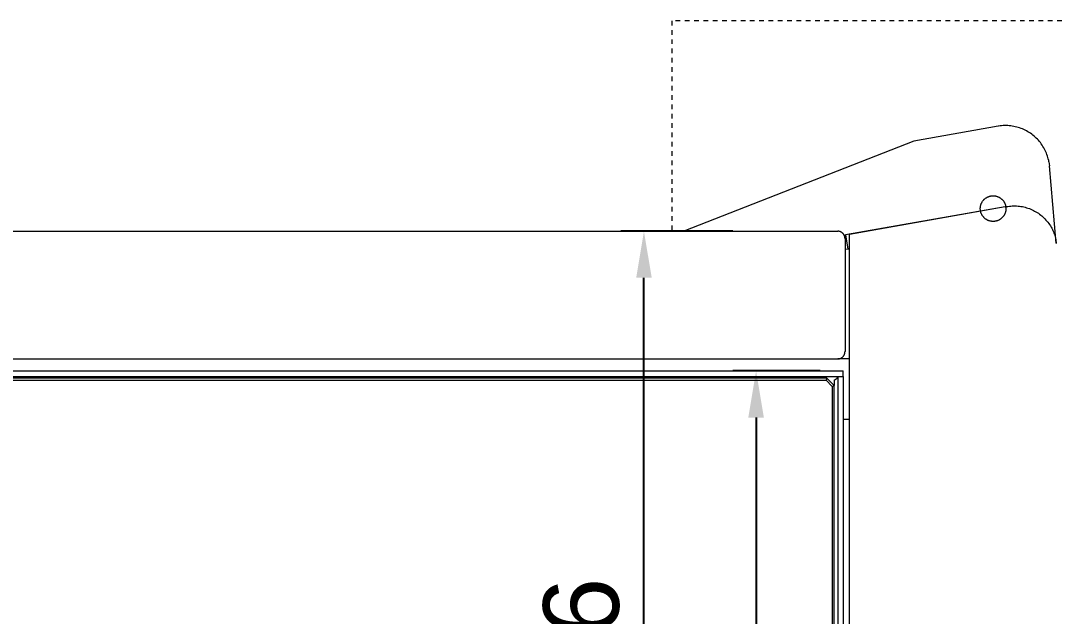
# Model space of a CAD drawing. Header units: inches. Extents: x -8 to 201, y -1 to 136.
# Drawn here: x 92.13 to 114.38, y 66.79 to 79.58 of the extents above; entities that cross this region are included whole.
import ezdxf

# ---------------------------------------------------------------- set-up
doc = ezdxf.new("R2010")
doc.units = ezdxf.units.IN
doc.linetypes.add('HIDDEN', pattern=[1.905, 1.27, -0.635])
for name, color, linetype, lineweight in [('ZANO_R', 7, 'Continuous', 0), ('ZANO_R_przerywana', 250, 'HIDDEN', 0), ('ZANO_W', 1, 'Continuous', 0)]:
    doc.layers.add(name, color=color, linetype=linetype, lineweight=lineweight)
doc.styles.get("Standard").update_dxf_attribs({"font": 'arial.ttf'})
doc.dimstyles.new('amerykanie', dxfattribs={"dimtxt": 50, "dimasz": 50, "dimexe": 0.5, "dimexo": 0.5, "dimgap": 1, "dimtad": 1, "dimdec": 0, "dimzin": 0, "dimlunit": 5, "dimtxsty": 'Standard', "dimcen": 0.09, "dimclrd": 1, "dimclre": 1, "dimclrt": 1, "dimazin": 0, "dimtfac": 1, "dimtdec": 0, "dimtmove": 0, "dimatfit": 3, "dimfxl": 1, "dimtzin": 0, "dimarcsym": 1})

# ---------------------------------------------------------------- blocks, each defined once
blk = doc.blocks.new('*D483')
at = {"layer": 'ZANO_W', "color": 1, "lineweight": -2}
for p, q in [((109.302, 72.062), (107.429, 72.062)), ((107.929, 71.062), (107.929, 56.604)), ((109.302, 55.604), (107.429, 55.604))]:
    blk.add_line(p, q, dxfattribs=at)
at = {"layer": 'ZANO_W', "color": 1}
for points in [[(108.096, 71.062), (107.762, 71.062), (107.929, 72.062)], [(107.762, 56.604), (108.096, 56.604), (107.929, 55.604)]]:
    blk.add_solid(points, dxfattribs=at)
at = {"layer": 'ZANO_W', "color": 1, "insert": (106.613, 63.833), "char_height": 1.625, "attachment_point": 5, "rotation": 90}
blk.add_mtext('421', dxfattribs=at)
blk = doc.blocks.new('*D484')
at = {"layer": 'ZANO_W', "color": 1, "lineweight": -2}
for p, q in [((107.429, 75.063), (105.02, 75.063)), ((105.52, 53.608), (105.52, 74.063)), ((107.429, 52.608), (105.02, 52.608))]:
    blk.add_line(p, q, dxfattribs=at)
at = {"layer": 'ZANO_W', "color": 1}
for points in [[(105.687, 74.063), (105.354, 74.063), (105.52, 75.063)], [(105.354, 53.608), (105.687, 53.608), (105.52, 52.608)]]:
    blk.add_solid(points, dxfattribs=at)
at = {"layer": 'ZANO_W', "color": 1, "insert": (104.18, 63.836), "char_height": 1.625, "attachment_point": 5, "rotation": 90}
blk.add_mtext('22 7/16', dxfattribs=at)

msp = doc.modelspace()

# ---------------------------------------------------------------- linework, layer by layer
at = {"layer": 'ZANO_R'}
for p, q in [((113.12587, 77.31788), (111.32068, 76.99393)), ((113.13794, 77.31986), (113.12587, 77.31788)), ((113.17028, 77.32441), (113.13794, 77.31986)), ((113.20276, 77.32784), (113.17028, 77.32441)), ((113.23533, 77.33015), (113.20276, 77.32784)), ((113.26797, 77.33135), (113.23533, 77.33015)), ((113.30063, 77.33141), (113.26797, 77.33135)), ((113.33327, 77.33036), (113.30063, 77.33141)), ((113.36585, 77.32818), (113.33327, 77.33036)), ((113.39834, 77.32488), (113.36585, 77.32818)), ((113.4307, 77.32047), (113.39834, 77.32488)), ((113.46289, 77.31495), (113.4307, 77.32047)), ((113.49487, 77.30832), (113.46289, 77.31495)), ((113.5266, 77.30059), (113.49487, 77.30832)), ((113.55805, 77.29178), (113.5266, 77.30059)), ((113.58917, 77.28189), (113.55805, 77.29178)), ((113.61994, 77.27094), (113.58917, 77.28189)), ((113.65031, 77.25894), (113.61994, 77.27094)), ((113.68025, 77.24589), (113.65031, 77.25894)), ((113.70972, 77.23183), (113.68025, 77.24589)), ((113.7387, 77.21676), (113.70972, 77.23183)), ((113.76713, 77.2007), (113.7387, 77.21676)), ((113.795, 77.18367), (113.76713, 77.2007)), ((111.32068, 76.99393), (106.37828, 75.06334)), ((113.82227, 77.1657), (113.795, 77.18367)), ((113.8489, 77.14679), (113.82227, 77.1657)), ((113.87486, 77.12699), (113.8489, 77.14679)), ((113.90013, 77.1063), (113.87486, 77.12699)), ((113.92467, 77.08475), (113.90013, 77.1063)), ((113.94846, 77.06237), (113.92467, 77.08475)), ((113.97146, 77.03919), (113.94846, 77.06237)), ((113.99365, 77.01523), (113.97146, 77.03919)), ((114.015, 76.99052), (113.99365, 77.01523)), ((114.03549, 76.96509), (114.015, 76.99052)), ((114.0551, 76.93897), (114.03549, 76.96509)), ((114.07379, 76.91219), (114.0551, 76.93897)), ((114.09155, 76.88478), (114.07379, 76.91219)), ((114.10836, 76.85678), (114.09155, 76.88478)), ((114.12419, 76.82822), (114.10836, 76.85678)), ((114.13904, 76.79913), (114.12419, 76.82822)), ((114.15287, 76.76954), (114.13904, 76.79913)), ((114.16567, 76.7395), (114.15287, 76.76954)), ((114.17744, 76.70904), (114.16567, 76.7395)), ((114.18815, 76.67818), (114.17744, 76.70904)), ((114.19779, 76.64698), (114.18815, 76.67818)), ((114.20636, 76.61547), (114.19779, 76.64698)), ((114.21383, 76.58368), (114.20636, 76.61547)), ((114.22021, 76.55165), (114.21383, 76.58368)), ((114.22021, 76.55165), (114.23153, 76.46675)), ((114.37672, 74.80729), (114.23153, 76.46675)), ((112.75704, 75.6284), (112.75995, 75.63746)), ((112.75995, 75.63746), (112.76317, 75.64641)), ((112.76317, 75.64641), (112.7667, 75.65525)), ((112.7667, 75.65525), (112.77053, 75.66396)), ((112.77053, 75.66396), (112.77465, 75.67253)), ((112.77465, 75.67253), (112.77908, 75.68095)), ((112.77908, 75.68095), (112.78379, 75.68922)), ((112.78379, 75.68922), (112.78878, 75.69732)), ((112.78878, 75.69732), (112.79405, 75.70524)), ((112.79405, 75.70524), (112.79959, 75.71298)), ((112.79959, 75.71298), (112.80539, 75.72052)), ((112.80539, 75.72052), (112.81145, 75.72785)), ((112.81145, 75.72785), (112.81776, 75.73497)), ((112.81776, 75.73497), (112.82431, 75.74187)), ((112.82431, 75.74187), (112.83109, 75.74854)), ((112.83109, 75.74854), (112.8381, 75.75497)), ((112.8381, 75.75497), (112.84533, 75.76116)), ((112.84533, 75.76116), (112.85277, 75.76709)), ((112.85277, 75.76709), (112.86041, 75.77276)), ((112.86041, 75.77276), (112.86824, 75.77817)), ((112.86824, 75.77817), (112.87625, 75.7833)), ((112.87625, 75.7833), (112.88444, 75.78815)), ((112.88444, 75.78815), (112.89278, 75.79272)), ((112.89278, 75.79272), (112.90128, 75.79699)), ((112.90128, 75.79699), (112.90993, 75.80097)), ((112.90993, 75.80097), (112.9187, 75.80465)), ((112.9187, 75.80465), (112.9276, 75.80802)), ((112.9276, 75.80802), (112.9366, 75.81109)), ((112.9366, 75.81109), (112.94571, 75.81384)), ((112.94571, 75.81384), (112.95491, 75.81628)), ((112.95491, 75.81628), (112.96418, 75.81839)), ((112.96418, 75.81839), (112.97353, 75.82019)), ((112.97353, 75.82019), (112.98293, 75.82166)), ((112.98293, 75.82166), (112.99237, 75.82281)), ((112.99237, 75.82281), (113.00185, 75.82363)), ((113.00185, 75.82363), (113.01135, 75.82412)), ((113.01135, 75.82412), (113.02086, 75.82428)), ((113.02086, 75.82428), (113.03038, 75.82412)), ((113.03038, 75.82412), (113.03988, 75.82363)), ((113.03988, 75.82363), (113.04936, 75.82281)), ((113.04936, 75.82281), (113.0588, 75.82166)), ((113.0588, 75.82166), (113.0682, 75.82019)), ((113.0682, 75.82019), (113.07754, 75.81839)), ((113.07754, 75.81839), (113.08682, 75.81628)), ((113.08682, 75.81628), (113.09602, 75.81384)), ((113.09602, 75.81384), (113.10512, 75.81109)), ((113.10512, 75.81109), (113.11413, 75.80802)), ((113.11413, 75.80802), (113.12303, 75.80465)), ((113.12303, 75.80465), (113.1318, 75.80097)), ((113.1318, 75.80097), (113.14044, 75.79699)), ((113.14044, 75.79699), (113.14894, 75.79272)), ((113.14894, 75.79272), (113.15729, 75.78815)), ((113.15729, 75.78815), (113.16547, 75.7833)), ((113.16547, 75.7833), (113.17349, 75.77817)), ((113.17349, 75.77817), (113.18132, 75.77276)), ((113.18132, 75.77276), (113.18895, 75.76709)), ((113.18895, 75.76709), (113.19639, 75.76116)), ((113.19639, 75.76116), (113.20362, 75.75497)), ((113.20362, 75.75497), (113.21063, 75.74854)), ((113.21063, 75.74854), (113.21742, 75.74187)), ((113.21742, 75.74187), (113.22397, 75.73497)), ((113.22397, 75.73497), (113.23028, 75.72785)), ((113.23028, 75.72785), (113.23634, 75.72052)), ((113.23634, 75.72052), (113.24214, 75.71298)), ((113.24214, 75.71298), (113.24768, 75.70524)), ((113.24768, 75.70524), (113.25295, 75.69732)), ((113.25295, 75.69732), (113.25794, 75.68922)), ((113.25794, 75.68922), (113.26265, 75.68095)), ((113.26265, 75.68095), (113.26707, 75.67253)), ((113.26707, 75.67253), (113.2712, 75.66396)), ((113.2712, 75.66396), (113.27503, 75.65525)), ((113.27503, 75.65525), (113.27856, 75.64641)), ((113.27856, 75.64641), (113.28178, 75.63746)), ((113.28178, 75.63746), (113.28468, 75.6284)), ((113.27738, 75.58609), (109.84843, 74.983)), ((113.27741, 75.5857), (109.93384, 74.99464)), ((112.7453, 75.55344), (112.74563, 75.56295)), ((112.7453, 75.54392), (112.7453, 75.55344)), ((112.74563, 75.53442), (112.7453, 75.54392)), ((112.74563, 75.56295), (112.74629, 75.57244)), ((112.74629, 75.52492), (112.74563, 75.53442)), ((112.74629, 75.57244), (112.74727, 75.5819)), ((112.74727, 75.51546), (112.74629, 75.52492)), ((112.74727, 75.5819), (112.74858, 75.59133)), ((112.74858, 75.50604), (112.74727, 75.51546)), ((112.74858, 75.59133), (112.75021, 75.6007)), ((112.75021, 75.49666), (112.74858, 75.50604)), ((112.75021, 75.6007), (112.75217, 75.61001)), ((112.75217, 75.48735), (112.75021, 75.49666)), ((112.75217, 75.61001), (112.75445, 75.61925)), ((112.75445, 75.47812), (112.75217, 75.48735)), ((112.75445, 75.61925), (112.75704, 75.6284)), ((112.75704, 75.46896), (112.75445, 75.47812)), ((112.75995, 75.4599), (112.75704, 75.46896)), ((112.76317, 75.45095), (112.75995, 75.4599)), ((112.7667, 75.44212), (112.76317, 75.45095)), ((112.77053, 75.43341), (112.7667, 75.44212)), ((112.77465, 75.42483), (112.77053, 75.43341)), ((112.77908, 75.41641), (112.77465, 75.42483)), ((112.78379, 75.40814), (112.77908, 75.41641)), ((113.26265, 75.41641), (113.25794, 75.40814)), ((113.26707, 75.42483), (113.26265, 75.41641)), ((113.2712, 75.43341), (113.26707, 75.42483)), ((113.27503, 75.44212), (113.2712, 75.43341)), ((113.27856, 75.45095), (113.27503, 75.44212)), ((113.27738, 75.58609), (113.30796, 75.5923)), ((113.27744, 75.5857), (113.27738, 75.58609)), ((113.28178, 75.4599), (113.27856, 75.45095)), ((113.28468, 75.46896), (113.28178, 75.4599)), ((113.28468, 75.6284), (113.28728, 75.61925)), ((113.28728, 75.47812), (113.28468, 75.46896)), ((113.28728, 75.61925), (113.28956, 75.61001)), ((113.28956, 75.48735), (113.28728, 75.47812)), ((113.28956, 75.61001), (113.29151, 75.6007)), ((113.29151, 75.49666), (113.28956, 75.48735)), ((113.29151, 75.6007), (113.29315, 75.59133)), ((113.29315, 75.50604), (113.29151, 75.49666)), ((113.29315, 75.59133), (113.29446, 75.5819)), ((113.29446, 75.51546), (113.29315, 75.50604)), ((113.29446, 75.5819), (113.29544, 75.57244)), ((113.29544, 75.52492), (113.29446, 75.51546)), ((113.29544, 75.57244), (113.2961, 75.56295)), ((113.2961, 75.53442), (113.29544, 75.52492)), ((113.2961, 75.56295), (113.29642, 75.55344)), ((113.29642, 75.54392), (113.2961, 75.53442)), ((113.29642, 75.55344), (113.29642, 75.54392)), ((113.30796, 75.5923), (113.33873, 75.59747)), ((113.33873, 75.59747), (113.36967, 75.60158)), ((113.36967, 75.60158), (113.40072, 75.60464)), ((113.40072, 75.60464), (113.43187, 75.60663)), ((113.43187, 75.60663), (113.46306, 75.60757)), ((113.46306, 75.60757), (113.49426, 75.60744)), ((113.49426, 75.60744), (113.52545, 75.60625)), ((113.52545, 75.60625), (113.55657, 75.60399)), ((113.55657, 75.60399), (113.5876, 75.60068)), ((113.5876, 75.60068), (113.6185, 75.59631)), ((113.6185, 75.59631), (113.64923, 75.59089)), ((113.64923, 75.59089), (113.67976, 75.58442)), ((113.67976, 75.58442), (113.71005, 75.57692)), ((113.71005, 75.57692), (113.74007, 75.56839)), ((113.74007, 75.56839), (113.76978, 75.55885)), ((113.76978, 75.55885), (113.79915, 75.54829)), ((113.79915, 75.54829), (113.82814, 75.53674)), ((113.82814, 75.53674), (113.85672, 75.52421)), ((113.85672, 75.52421), (113.88486, 75.51072)), ((113.88486, 75.51072), (113.91252, 75.49627)), ((113.91252, 75.49627), (113.93967, 75.48089)), ((113.93967, 75.48089), (113.96628, 75.46459)), ((113.96628, 75.46459), (113.99232, 75.44739)), ((113.99232, 75.44739), (114.01776, 75.42932)), ((114.01776, 75.42932), (114.04257, 75.41039)), ((112.78878, 75.40004), (112.78379, 75.40814)), ((112.79405, 75.39212), (112.78878, 75.40004)), ((112.79959, 75.38439), (112.79405, 75.39212)), ((112.80539, 75.37685), (112.79959, 75.38439)), ((112.81145, 75.36951), (112.80539, 75.37685)), ((112.81776, 75.36239), (112.81145, 75.36951)), ((112.82431, 75.35549), (112.81776, 75.36239)), ((112.83109, 75.34882), (112.82431, 75.35549)), ((112.8381, 75.34239), (112.83109, 75.34882)), ((112.84533, 75.3362), (112.8381, 75.34239)), ((112.85277, 75.33027), (112.84533, 75.3362)), ((112.86041, 75.3246), (112.85277, 75.33027)), ((112.86824, 75.3192), (112.86041, 75.3246)), ((112.87625, 75.31407), (112.86824, 75.3192)), ((112.88444, 75.30921), (112.87625, 75.31407)), ((112.89278, 75.30465), (112.88444, 75.30921)), ((112.90128, 75.30037), (112.89278, 75.30465)), ((112.90993, 75.29639), (112.90128, 75.30037)), ((112.9187, 75.29271), (112.90993, 75.29639)), ((112.9276, 75.28934), (112.9187, 75.29271)), ((112.9366, 75.28628), (112.9276, 75.28934)), ((112.94571, 75.28352), (112.9366, 75.28628)), ((112.95491, 75.28109), (112.94571, 75.28352)), ((112.96418, 75.27897), (112.95491, 75.28109)), ((112.97353, 75.27717), (112.96418, 75.27897)), ((112.98293, 75.2757), (112.97353, 75.27717)), ((112.99237, 75.27456), (112.98293, 75.2757)), ((113.00185, 75.27374), (112.99237, 75.27456)), ((113.01135, 75.27324), (113.00185, 75.27374)), ((113.02086, 75.27308), (113.01135, 75.27324)), ((113.03038, 75.27324), (113.02086, 75.27308)), ((113.03988, 75.27374), (113.03038, 75.27324)), ((113.04936, 75.27456), (113.03988, 75.27374)), ((113.0588, 75.2757), (113.04936, 75.27456)), ((113.0682, 75.27717), (113.0588, 75.2757)), ((113.07754, 75.27897), (113.0682, 75.27717)), ((113.08682, 75.28109), (113.07754, 75.27897)), ((113.09602, 75.28352), (113.08682, 75.28109)), ((113.10512, 75.28628), (113.09602, 75.28352)), ((113.11413, 75.28934), (113.10512, 75.28628)), ((113.12303, 75.29271), (113.11413, 75.28934)), ((113.1318, 75.29639), (113.12303, 75.29271)), ((113.14044, 75.30037), (113.1318, 75.29639)), ((113.14894, 75.30465), (113.14044, 75.30037)), ((113.15729, 75.30921), (113.14894, 75.30465)), ((113.16547, 75.31407), (113.15729, 75.30921)), ((113.17349, 75.3192), (113.16547, 75.31407)), ((113.18132, 75.3246), (113.17349, 75.3192)), ((113.18895, 75.33027), (113.18132, 75.3246)), ((113.19639, 75.3362), (113.18895, 75.33027)), ((113.20362, 75.34239), (113.19639, 75.3362)), ((113.21063, 75.34882), (113.20362, 75.34239)), ((113.21742, 75.35549), (113.21063, 75.34882)), ((113.22397, 75.36239), (113.21742, 75.35549)), ((113.23028, 75.36951), (113.22397, 75.36239)), ((113.23634, 75.37685), (113.23028, 75.36951)), ((113.24214, 75.38439), (113.23634, 75.37685)), ((113.24768, 75.39212), (113.24214, 75.38439)), ((113.25295, 75.40004), (113.24768, 75.39212)), ((113.25794, 75.40814), (113.25295, 75.40004)), ((114.04257, 75.41039), (114.06672, 75.39062)), ((114.06672, 75.39062), (114.09018, 75.37005)), ((114.09018, 75.37005), (114.11292, 75.34868)), ((114.11292, 75.34868), (114.13493, 75.32656)), ((114.13493, 75.32656), (114.15617, 75.30369)), ((114.15617, 75.30369), (114.17662, 75.28012)), ((114.17662, 75.28012), (114.19625, 75.25586)), ((114.19625, 75.25586), (114.21504, 75.23095)), ((114.21504, 75.23095), (114.23297, 75.20541)), ((114.23297, 75.20541), (114.25003, 75.17927)), ((11.61845, 75.06334), (109.68135, 75.06334)), ((109.68673, 75.06325), (109.68135, 75.06334)), ((109.6921, 75.06297), (109.68673, 75.06325)), ((109.69745, 75.06251), (109.6921, 75.06297)), ((109.70279, 75.06187), (109.69745, 75.06251)), ((109.70811, 75.06105), (109.70279, 75.06187)), ((109.71339, 75.06004), (109.70811, 75.06105)), ((109.71864, 75.05886), (109.71339, 75.06004)), ((109.72384, 75.0575), (109.71864, 75.05886)), ((109.72899, 75.05596), (109.72384, 75.0575)), ((109.73409, 75.05424), (109.72899, 75.05596)), ((109.73912, 75.05236), (109.73409, 75.05424)), ((109.74409, 75.0503), (109.73912, 75.05236)), ((109.74899, 75.04807), (109.74409, 75.0503)), ((109.7538, 75.04568), (109.74899, 75.04807)), ((109.75853, 75.04313), (109.7538, 75.04568)), ((109.76318, 75.04041), (109.75853, 75.04313)), ((109.76772, 75.03754), (109.76318, 75.04041)), ((109.77217, 75.03451), (109.76772, 75.03754)), ((109.77651, 75.03134), (109.77217, 75.03451)), ((109.78074, 75.02802), (109.77651, 75.03134)), ((109.78485, 75.02455), (109.78074, 75.02802)), ((109.78884, 75.02095), (109.78485, 75.02455)), ((109.79271, 75.01721), (109.78884, 75.02095)), ((109.79645, 75.01334), (109.79271, 75.01721)), ((109.80005, 75.00935), (109.79645, 75.01334)), ((109.80351, 75.00524), (109.80005, 75.00935)), ((109.80683, 75.00101), (109.80351, 75.00524)), ((109.81001, 74.99667), (109.80683, 75.00101)), ((109.81304, 74.99222), (109.81001, 74.99667)), ((109.81591, 74.98768), (109.81304, 74.99222)), ((109.81862, 74.98304), (109.81591, 74.98768)), ((109.82118, 74.9783), (109.81862, 74.98304)), ((109.81982, 74.98086), (109.84843, 74.983)), ((109.82357, 74.97349), (109.82118, 74.9783)), ((109.8258, 74.96859), (109.82357, 74.97349)), ((109.82786, 74.96363), (109.8258, 74.96859)), ((109.84843, 74.983), (109.90299, 74.67436)), ((109.93384, 66.26386), (109.93384, 74.99464)), ((114.25003, 75.17927), (114.26618, 75.15257)), ((114.26618, 75.15257), (114.27987, 75.12758)), ((114.27987, 75.12758), (114.29275, 75.10216)), ((114.29275, 75.10216), (114.30479, 75.07633)), ((114.30479, 75.07633), (114.316, 75.05012)), ((114.316, 75.05012), (114.32634, 75.02357)), ((114.32634, 75.02357), (114.33582, 74.99669)), ((114.33582, 74.99669), (114.34442, 74.96952)), ((114.34442, 74.96952), (114.35213, 74.94209)), ((109.82974, 74.95859), (109.82786, 74.96363)), ((109.83146, 74.95349), (109.82974, 74.95859)), ((109.833, 74.94834), (109.83146, 74.95349)), ((109.83436, 74.94314), (109.833, 74.94834)), ((109.83554, 74.93789), (109.83436, 74.94314)), ((109.83655, 74.93261), (109.83554, 74.93789)), ((109.83737, 74.9273), (109.83655, 74.93261)), ((109.83801, 74.92196), (109.83737, 74.9273)), ((109.83847, 74.9166), (109.83801, 74.92196)), ((109.83874, 74.91123), (109.83847, 74.9166)), ((109.83884, 74.90585), (109.83874, 74.91123)), ((109.83884, 74.90585), (109.83884, 72.47768)), ((114.35213, 74.94209), (114.35895, 74.91442)), ((114.35895, 74.91442), (114.36487, 74.88654)), ((114.36487, 74.88654), (114.36988, 74.85848)), ((114.36988, 74.85848), (114.37398, 74.83028)), ((114.37398, 74.83028), (114.37716, 74.80196)), ((109.90299, 74.67436), (109.83884, 74.66958)), ((109.93384, 74.67978), (109.90299, 74.67436)), ((11.61845, 72.32019), (109.68135, 72.32019)), ((109.68135, 72.32019), (109.68673, 72.32028)), ((109.93384, 72.32019), (109.68135, 72.32019)), ((109.68673, 72.32028), (109.6921, 72.32056)), ((109.6921, 72.32056), (109.69745, 72.32102)), ((109.69745, 72.32102), (109.70279, 72.32166)), ((109.70279, 72.32166), (109.70811, 72.32248)), ((109.70811, 72.32248), (109.71339, 72.32348)), ((109.71339, 72.32348), (109.71864, 72.32467)), ((109.71864, 72.32467), (109.72384, 72.32603)), ((109.72384, 72.32603), (109.72899, 72.32757)), ((109.72899, 72.32757), (109.73409, 72.32928)), ((109.73409, 72.32928), (109.73912, 72.33117)), ((109.73912, 72.33117), (109.74409, 72.33323)), ((109.74409, 72.33323), (109.74899, 72.33546)), ((109.74899, 72.33546), (109.7538, 72.33785)), ((109.7538, 72.33785), (109.75853, 72.3404)), ((109.75853, 72.3404), (109.76318, 72.34312)), ((109.76318, 72.34312), (109.76772, 72.34599)), ((109.76772, 72.34599), (109.77217, 72.34902)), ((109.77217, 72.34902), (109.77651, 72.35219)), ((109.77651, 72.35219), (109.78074, 72.35551)), ((109.78074, 72.35551), (109.78485, 72.35898)), ((109.78485, 72.35898), (109.78884, 72.36258)), ((109.78884, 72.36258), (109.79271, 72.36632)), ((109.79271, 72.36632), (109.79645, 72.37018)), ((109.79645, 72.37018), (109.80005, 72.37418)), ((109.80005, 72.37418), (109.80351, 72.37829)), ((109.80351, 72.37829), (109.80683, 72.38252)), ((109.80683, 72.38252), (109.81001, 72.38686)), ((109.81001, 72.38686), (109.81304, 72.3913)), ((109.81304, 72.3913), (109.81591, 72.39585)), ((109.81591, 72.39585), (109.81862, 72.40049)), ((109.81862, 72.40049), (109.82118, 72.40522)), ((109.82118, 72.40522), (109.82357, 72.41004)), ((109.82357, 72.41004), (109.8258, 72.41493)), ((109.8258, 72.41493), (109.82786, 72.4199)), ((109.82786, 72.4199), (109.82974, 72.42494)), ((109.82974, 72.42494), (109.83146, 72.43004)), ((109.83146, 72.43004), (109.833, 72.43519)), ((109.833, 72.43519), (109.83436, 72.44039)), ((109.83436, 72.44039), (109.83554, 72.44564)), ((109.83554, 72.44564), (109.83655, 72.45092)), ((109.83655, 72.45092), (109.83737, 72.45623)), ((109.83737, 72.45623), (109.83801, 72.46157)), ((109.83801, 72.46157), (109.83847, 72.46693)), ((109.83847, 72.46693), (109.83874, 72.4723)), ((109.83874, 72.4723), (109.83884, 72.47768)), ((11.45088, 72.06175), (109.80174, 72.06175)), ((11.569, 71.94363), (109.80174, 71.94363)), ((109.44739, 71.90426), (11.72648, 71.90426)), ((11.74279, 71.86489), (109.43108, 71.86489)), ((109.44739, 71.90426), (109.43108, 71.86489)), ((109.43108, 71.86489), (109.56551, 71.73046)), ((109.60488, 71.74677), (109.44739, 71.90426)), ((109.60488, 71.87382), (109.60488, 71.74677)), ((109.62431, 71.87342), (109.60488, 71.86011)), ((109.6231, 71.87126), (109.60488, 71.85921)), ((109.63206, 71.87751), (109.6231, 71.87126)), ((109.64397, 71.88638), (109.62431, 71.87342)), ((109.64085, 71.88398), (109.63206, 71.87751)), ((109.64688, 71.88869), (109.64085, 71.88398)), ((109.65277, 71.89358), (109.64688, 71.88869)), ((109.65564, 71.8961), (109.65277, 71.89358)), ((109.65846, 71.89869), (109.65564, 71.8961)), ((109.66121, 71.90134), (109.65846, 71.89869)), ((109.6639, 71.90406), (109.66121, 71.90134)), ((109.66593, 71.90623), (109.6639, 71.90406)), ((109.66791, 71.90844), (109.66593, 71.90623)), ((109.66982, 71.91071), (109.66791, 71.90844)), ((109.67166, 71.91303), (109.66982, 71.91071)), ((109.67255, 71.91421), (109.67166, 71.91303)), ((109.67342, 71.91541), (109.67255, 71.91421)), ((109.67426, 71.91663), (109.67342, 71.91541)), ((109.67508, 71.91786), (109.67426, 71.91663)), ((109.67588, 71.9191), (109.67508, 71.91786)), ((109.67664, 71.92037), (109.67588, 71.9191)), ((109.67738, 71.92165), (109.67664, 71.92037)), ((109.67809, 71.92296), (109.67738, 71.92165)), ((109.67864, 71.92402), (109.67809, 71.92296)), ((109.67917, 71.92511), (109.67864, 71.92402)), ((109.67968, 71.9262), (109.67917, 71.92511)), ((109.68016, 71.9273), (109.67968, 71.9262)), ((109.68062, 71.92842), (109.68016, 71.9273)), ((109.68105, 71.92954), (109.68062, 71.92842)), ((109.68144, 71.93068), (109.68105, 71.92954)), ((109.68181, 71.93182), (109.68144, 71.93068)), ((109.68213, 71.9329), (109.68181, 71.93182)), ((109.68242, 71.934), (109.68213, 71.9329)), ((109.68267, 71.9351), (109.68242, 71.934)), ((109.6829, 71.9362), (109.68267, 71.9351)), ((109.6831, 71.93731), (109.6829, 71.9362)), ((109.68327, 71.93843), (109.6831, 71.93731)), ((109.6834, 71.93955), (109.68327, 71.93843)), ((109.68351, 71.94068), (109.6834, 71.93955)), ((109.68362, 71.94362), (109.68362, 55.72243)), ((109.80174, 71.94363), (109.80174, 72.06175)), ((109.80174, 71.94363), (109.80174, 55.72243)), ((109.56551, 71.73046), (109.60488, 71.74677)), ((109.56551, 71.73046), (109.56551, 55.9356)), ((109.60488, 55.91929), (109.60488, 71.74677)), ((109.93384, 71.02092), (109.80174, 71.02092))]:
    msp.add_line(p, q, dxfattribs=at)
at = {"layer": 'ZANO_R_przerywana', "ltscale": 0.05}
for p, q in [((106.11791, 79.5843), (106.11791, 75.06334)), ((119.89805, 79.5843), (106.11791, 79.5843))]:
    msp.add_line(p, q, dxfattribs=at)

# ---------------------------------------------------------------- dimensions: what is measured, and where the dimension line sits
at = {"layer": 'ZANO_W'}
dim = msp.add_linear_dim(base=(105.52019, 75.06334), p1=(107.92912, 52.60778), p2=(107.92912, 75.06334), angle=90, dimstyle='amerykanie', override={"dimtxt": 1.625, "dimasz": 1, "dimgap": 0.5, "dimdec": 4, "dimaunit": 1, "dimadec": 1, "dimtdec": 4, "dimtmove": 1, "dimfrac": 2}, dxfattribs=at)
dim.commit()
dim.dimension.update_dxf_attribs({"geometry": '*D484', "text_midpoint": (104.17998, 63.83556)})
dim = msp.add_linear_dim(base=(107.92912, 55.60432), p1=(109.80174, 72.06175), p2=(109.80174, 55.60432), angle=90, text='421', dimstyle='amerykanie', override={"dimtxt": 1.625, "dimasz": 1, "dimgap": 0.5, "dimdec": 4, "dimaunit": 1, "dimadec": 1, "dimtdec": 4, "dimtmove": 1, "dimfrac": 2}, dxfattribs=at)
dim.commit()
dim.dimension.update_dxf_attribs({"geometry": '*D483', "text_midpoint": (106.6133, 63.83303)})

doc.saveas('drawing.dxf')
